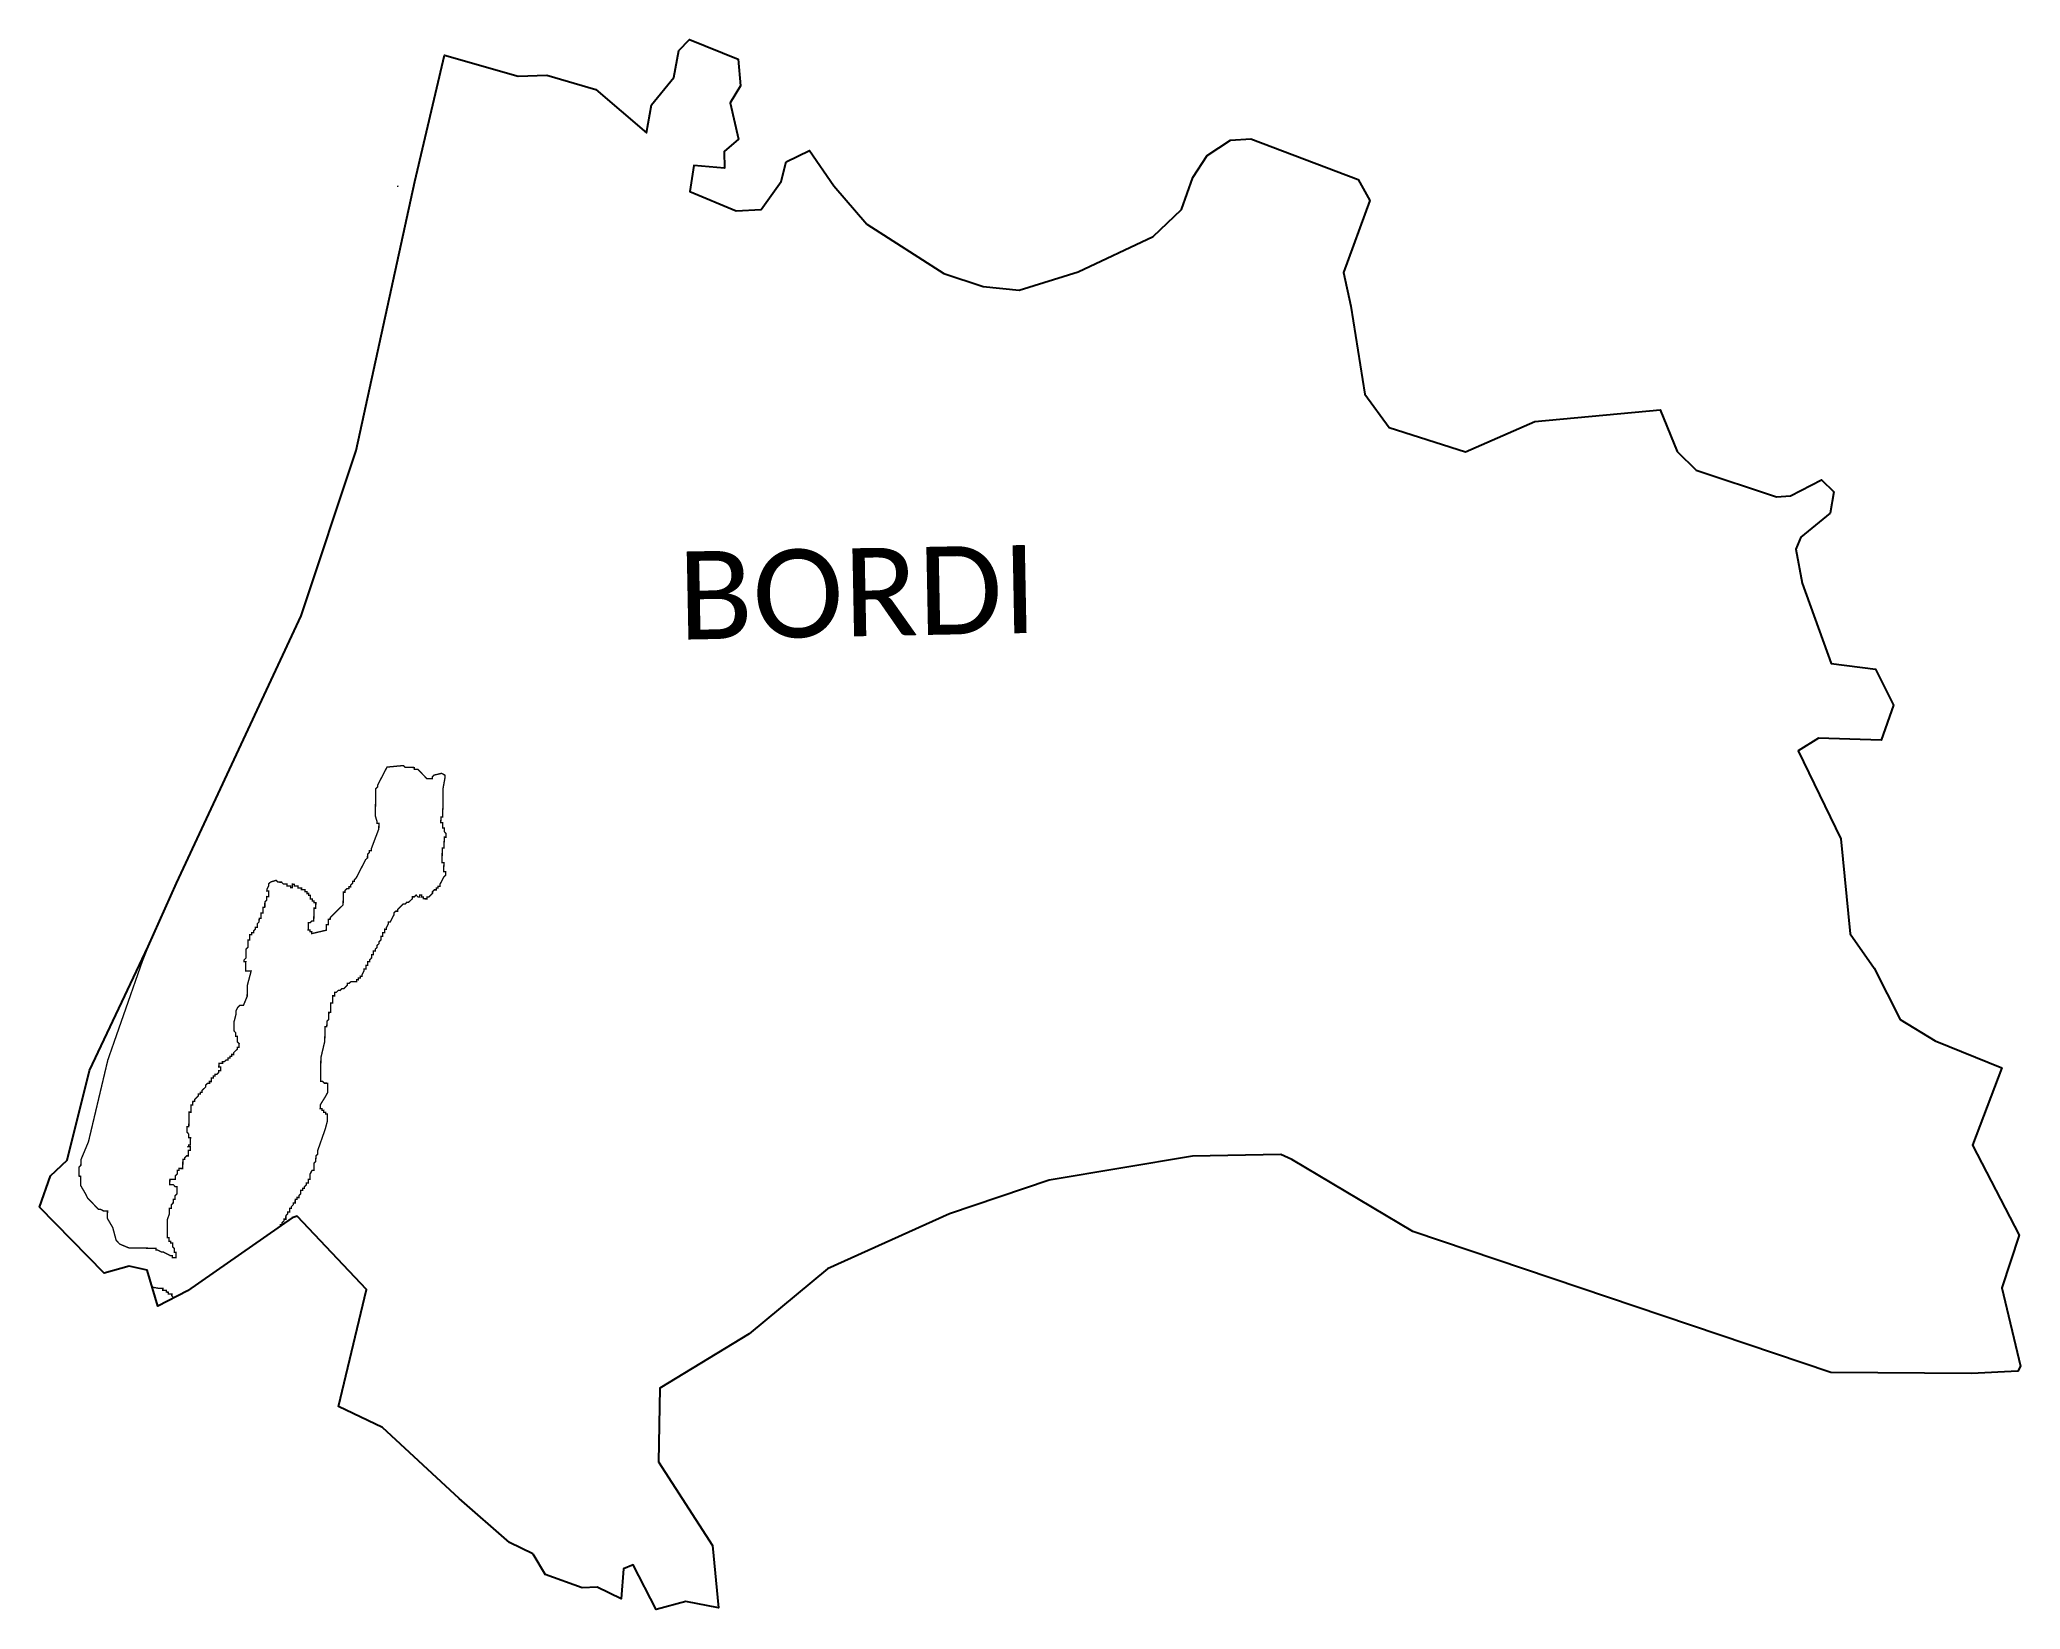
# Model space of a CAD drawing. Header units: metres. Extents: x 262723 to 267030, y 2222791 to 2226204.
import ezdxf

# ---------------------------------------------------------------- set-up
doc = ezdxf.new("R2010")
doc.units = ezdxf.units.M
for name, color, linetype in [('HAZARDS LINE', 1, 'Continuous'), ('village', 3, 'Continuous'), ('VILLAGE NAME', 250, 'Continuous')]:
    doc.layers.add(name, color=color, linetype=linetype)
doc.styles.get("Standard").update_dxf_attribs({"font": 'simplex.shx'})

msp = doc.modelspace()

# ---------------------------------------------------------------- linework, layer by layer
at = {"color": 3, "flags": 128}
msp.add_lwpolyline([(263795, 2222911.5), (263822.2, 2222866.7)], dxfattribs=at)
at = {"layer": 'HAZARDS LINE', "lineweight": 18, "const_width": 2.97}
for points in [[(263504.1, 2225885.2), (263500.2, 2225885.3)], [(263042.6, 2223796.9), (263046.5, 2223796.8)]]:
    msp.add_lwpolyline(points, close=True, dxfattribs=at)
for points in [[(263246, 2223624.1), (263246, 2223627.6), (263250, 2223627.6), (263250.1, 2223631.5), (263254.1, 2223635.4), (263254.1, 2223639.4), (263258.1, 2223639.3), (263258.1, 2223643.3), (263258.2, 2223647.2), (263262.2, 2223651.1), (263262.3, 2223655.1), (263266.2, 2223655), (263266.3, 2223659), (263266.3, 2223663), (263270.3, 2223662.9), (263270.4, 2223666.9), (263274.4, 2223670.8), (263274.4, 2223674.7), (263278.4, 2223674.7), (263278.4, 2223678.6), (263278.5, 2223682.6), (263282.5, 2223682.5), (263282.5, 2223686.5), (263286.5, 2223686.4), (263286.5, 2223690.4), (263290.5, 2223694.3), (263290.6, 2223698.3), (263290.7, 2223702.2), (263294.6, 2223702.2), (263294.7, 2223706.1), (263298.6, 2223706.1), (263298.7, 2223710), (263302.7, 2223713.9), (263302.8, 2223717.9), (263306.7, 2223717.8), (263306.8, 2223721.8), (263306.8, 2223725.7), (263310.8, 2223725.7), (263310.9, 2223729.6), (263310.9, 2223733.6), (263311, 2223737.6), (263315, 2223745.4), (263319, 2223745.4), (263319.1, 2223749.3), (263319.1, 2223753.3), (263319.2, 2223757.2), (263319.2, 2223761.2), (263323.2, 2223765.1), (263323.3, 2223769.1), (263323.4, 2223773), (263323.4, 2223777), (263327.4, 2223780.9), (263327.5, 2223784.9), (263327.5, 2223788.8), (263344.1, 2223836.1), (263348.2, 2223851.9), (263348.4, 2223859.8), (263348.4, 2223863.8), (263348.5, 2223867.7), (263344.5, 2223867.8), (263344.6, 2223871.7), (263340.6, 2223871.8), (263340.7, 2223875.7), (263336.7, 2223875.8), (263336.8, 2223879.8), (263332.8, 2223879.8), (263332.9, 2223883.8), (263332.9, 2223887.7), (263345.1, 2223907.4), (263349.2, 2223915.2), (263349.2, 2223919.2), (263349.3, 2223923.1), (263349.3, 2223927.1), (263349.4, 2223931.1), (263349.4, 2223935), (263345.5, 2223935.1), (263341.5, 2223935.1), (263337.6, 2223939.2), (263333.7, 2223939.2), (263334.3, 2223986.7), (263334.4, 2223990.7), (263342.8, 2224026.2), (263343.1, 2224046), (263343.2, 2224050), (263343.2, 2224053.9), (263343.3, 2224057.9), (263347.2, 2224057.8), (263347.3, 2224061.8), (263347.4, 2224065.7), (263347.4, 2224069.7), (263351.4, 2224073.6), (263351.5, 2224077.6), (263351.5, 2224081.5), (263351.6, 2224085.5), (263351.6, 2224089.4), (263355.6, 2224089.4), (263355.7, 2224093.3), (263355.7, 2224097.3), (263355.8, 2224101.3), (263355.8, 2224105.2), (263355.9, 2224109.2), (263359.9, 2224109.1), (263359.9, 2224113.1), (263360, 2224117), (263360, 2224121), (263360.1, 2224125), (263364, 2224124.9), (263364.1, 2224128.9), (263364.2, 2224132.8), (263368.1, 2224132.8), (263372.1, 2224136.7), (263376.1, 2224136.6), (263380.1, 2224140.5), (263384.1, 2224140.5), (263388.1, 2224144.4), (263392.1, 2224148.3), (263392.1, 2224152.2), (263396.1, 2224152.2), (263400.1, 2224156.1), (263404.1, 2224156), (263408, 2224156), (263412, 2224155.9), (263412.1, 2224159.9), (263416, 2224159.8), (263416.1, 2224163.8), (263420, 2224163.7), (263420.1, 2224167.7), (263424, 2224167.6), (263424.1, 2224171.6), (263428.2, 2224179.4), (263428.2, 2224183.4), (263432.2, 2224183.3), (263432.2, 2224187.3), (263432.3, 2224191.3), (263436.3, 2224191.2), (263436.3, 2224195.2), (263436.4, 2224199.1), (263440.3, 2224199.1), (263440.4, 2224203), (263444.4, 2224206.9), (263444.5, 2224210.9), (263444.5, 2224214.8), (263448.5, 2224214.8), (263448.5, 2224218.7), (263448.6, 2224222.7), (263452.6, 2224222.6), (263452.6, 2224226.6), (263456.6, 2224230.5), (263456.7, 2224234.5), (263460.7, 2224238.4), (263460.8, 2224242.3), (263464.8, 2224246.2), (263464.8, 2224250.2), (263464.9, 2224254.2), (263468.8, 2224254.1), (263468.9, 2224258.1), (263469, 2224262), (263472.9, 2224262), (263473, 2224265.9), (263473, 2224269.9), (263477, 2224269.8), (263477, 2224273.8), (263481.1, 2224281.6), (263481.2, 2224285.6), (263485.1, 2224285.5), (263493.3, 2224301.3), (263493.3, 2224305.2), (263497.3, 2224309.1), (263501.3, 2224309.1), (263501.4, 2224313), (263513.4, 2224324.7), (263517.4, 2224324.7), (263521.4, 2224328.6), (263525.3, 2224328.5), (263533.4, 2224336.3), (263533.4, 2224340.3), (263537.4, 2224340.2), (263541.4, 2224344.1), (263545.3, 2224340.1), (263549.3, 2224340.1), (263549.3, 2224344), (263553.3, 2224344), (263553.2, 2224340), (263557.2, 2224340), (263557.1, 2224336), (263561.1, 2224335.9), (263565, 2224335.9), (263565.1, 2224339.8), (263569.1, 2224339.8), (263577.1, 2224347.6), (263577.1, 2224351.5), (263581.2, 2224355.5), (263585.1, 2224355.4), (263585.2, 2224359.4), (263589.1, 2224359.3), (263589.2, 2224363.3), (263593.2, 2224363.2), (263593.2, 2224367.2), (263597.3, 2224375), (263601.4, 2224382.9), (263605.4, 2224386.8), (263605.4, 2224390.7), (263605.5, 2224394.7), (263601.5, 2224394.8), (263601.6, 2224398.7), (263601.6, 2224402.7), (263601.7, 2224406.6), (263601.8, 2224410.6), (263601.8, 2224414.6), (263597.9, 2224414.6), (263597.9, 2224418.6), (263598, 2224422.5), (263598, 2224426.5), (263598.1, 2224430.5), (263598.1, 2224434.4), (263598.2, 2224438.4), (263598.2, 2224442.3), (263598.3, 2224446.3), (263602.3, 2224446.2), (263602.4, 2224454.2), (263602.4, 2224458.1), (263602.5, 2224462.1), (263602.5, 2224466), (263602.6, 2224470), (263606.6, 2224469.9), (263606.6, 2224473.9), (263606.7, 2224477.9), (263602.8, 2224481.9), (263602.8, 2224485.8), (263602.9, 2224489.8), (263598.9, 2224489.8), (263599, 2224493.8), (263599, 2224497.8), (263599.1, 2224501.7), (263595.1, 2224501.8), (263595.2, 2224505.7), (263595.3, 2224509.7), (263595.3, 2224513.7), (263599.3, 2224513.6), (263599.3, 2224517.6), (263599.4, 2224521.5), (263599.4, 2224525.5), (263599.5, 2224529.4), (263599.6, 2224533.4), (263599.6, 2224537.4), (263599.7, 2224541.3), (263599.8, 2224549.2), (263599.8, 2224553.2), (263599.9, 2224557.2), (263600.2, 2224577), (263604.5, 2224600.7), (263604.5, 2224604.6), (263596.7, 2224608.7), (263580.8, 2224605), (263576.8, 2224601.1), (263576.7, 2224597.1), (263572.8, 2224597.1), (263568.8, 2224597.2), (263564.8, 2224597.3), (263545.3, 2224617.3), (263541.4, 2224617.4), (263537.4, 2224617.5), (263537.5, 2224621.4), (263533.5, 2224621.5), (263529.5, 2224621.5), (263525.6, 2224621.6), (263521.6, 2224621.6), (263517.7, 2224621.7), (263513.8, 2224625.7), (263478.1, 2224622.3), (263457.7, 2224583), (263457.7, 2224579), (263453.6, 2224575.1), (263452.8, 2224515.7), (263456.6, 2224503.8), (263456.5, 2224499.8), (263460.5, 2224499.8), (263460.3, 2224487.9), (263443.9, 2224444.5), (263443.8, 2224440.6), (263439.8, 2224440.6), (263439.8, 2224436.7), (263435.8, 2224432.8), (263435.7, 2224424.9), (263431.6, 2224421), (263411.3, 2224381.7), (263407.3, 2224377.7), (263407.2, 2224373.8), (263403.2, 2224373.8), (263403.2, 2224369.9), (263399.2, 2224366), (263399.1, 2224362), (263395.2, 2224362.1), (263395.1, 2224358.1), (263391.1, 2224358.2), (263387.1, 2224354.3), (263387.1, 2224350.3), (263383.1, 2224350.4), (263382.7, 2224322.7), (263362.6, 2224303.1), (263358.6, 2224299.2), (263354.6, 2224295.3), (263354.5, 2224291.4), (263350.6, 2224291.4), (263350.4, 2224279.6), (263346.5, 2224279.6), (263346.3, 2224267.7), (263314.5, 2224260.3), (263314.6, 2224264.2), (263310.6, 2224264.3), (263310.7, 2224268.2), (263306.7, 2224268.3), (263306.9, 2224284.1), (263310.9, 2224284.1), (263314.9, 2224288), (263318.9, 2224287.9), (263319.3, 2224315.6), (263323.2, 2224315.6), (263323.4, 2224327.5), (263319.4, 2224327.5), (263319.5, 2224331.5), (263315.5, 2224331.5), (263315.6, 2224335.5), (263311.6, 2224335.6), (263311.7, 2224343.5), (263307.8, 2224343.5), (263307.8, 2224347.5), (263303.9, 2224347.5), (263303.9, 2224351.5), (263300, 2224351.6), (263300, 2224355.5), (263292.1, 2224355.6), (263292.2, 2224359.6), (263284.3, 2224359.7), (263284.3, 2224363.7), (263276.4, 2224363.8), (263276.4, 2224367.7), (263272.5, 2224367.8), (263272.4, 2224359.9), (263268.4, 2224359.9), (263268.5, 2224363.9), (263260.6, 2224364), (263260.6, 2224368), (263252.7, 2224368.1), (263248.8, 2224372.1), (263240.9, 2224372.2), (263237, 2224376.2), (263225, 2224372.4), (263221, 2224368.5), (263221, 2224364.6), (263216.9, 2224356.7), (263216.8, 2224352.8), (263220.8, 2224352.7), (263220.6, 2224340.8), (263216.7, 2224340.9), (263216.6, 2224333), (263212.5, 2224329.1), (263212.4, 2224317.2), (263208.4, 2224317.2), (263208.2, 2224305.4), (263204.3, 2224305.4), (263204.1, 2224293.5), (263200.2, 2224293.6), (263200, 2224285.7), (263196, 2224281.8), (263195.9, 2224273.9), (263192, 2224273.9), (263191.9, 2224269.9), (263187.9, 2224266), (263187.8, 2224262.1), (263183.9, 2224262.1), (263183.8, 2224258.2), (263179.8, 2224258.2), (263179.7, 2224246.4), (263175.7, 2224246.4), (263175.5, 2224230.6), (263171.5, 2224226.7), (263171.2, 2224206.9), (263167.2, 2224203), (263167.1, 2224199), (263171.1, 2224199), (263170.8, 2224179.2), (263182.7, 2224179), (263174.3, 2224147.4), (263174, 2224123.7), (263165.8, 2224104), (263157.8, 2224104.1), (263153.8, 2224100.2), (263149.8, 2224092.3), (263149.6, 2224084.4), (263145.5, 2224068.6), (263145.2, 2224048.8), (263149.1, 2224044.8), (263149, 2224036.9), (263152.9, 2224036.9), (263152.7, 2224025), (263156.6, 2224021), (263156.5, 2224013), (263152.6, 2224013.1), (263152.5, 2224009.1), (263148.5, 2224005.2), (263144.5, 2224001.3), (263144.4, 2223997.4), (263140.5, 2223997.4), (263140.4, 2223993.5), (263136.5, 2223993.5), (263136.4, 2223989.6), (263132.4, 2223989.6), (263132.4, 2223985.7), (263128.4, 2223985.7), (263124.4, 2223981.8), (263120.4, 2223981.9), (263120.4, 2223977.9), (263112.5, 2223978), (263112.4, 2223970.1), (263116.3, 2223970.1), (263116.2, 2223962.1), (263112.2, 2223962.2), (263112.2, 2223958.2), (263108.2, 2223954.3), (263104.2, 2223954.4), (263104.2, 2223950.4), (263100.2, 2223950.5), (263100.1, 2223946.5), (263096.2, 2223946.6), (263096.1, 2223938.7), (263092.1, 2223938.7), (263092.1, 2223934.8), (263088.1, 2223934.8), (263084.1, 2223930.9), (263084, 2223927), (263076, 2223919.1), (263075.9, 2223915.2), (263072, 2223915.2), (263071.9, 2223911.3), (263068, 2223911.3), (263067.9, 2223907.4), (263063.9, 2223903.5), (263059.9, 2223899.6), (263059.8, 2223895.6), (263055.9, 2223895.7), (263055.7, 2223887.8), (263051.8, 2223887.8), (263051.6, 2223872), (263047.6, 2223872), (263047.1, 2223840.4), (263043.2, 2223840.4), (263043, 2223828.5), (263046.9, 2223824.5), (263046.8, 2223816.6), (263050.8, 2223816.5), (263050.5, 2223800.7), (263046.6, 2223800.8), (263046.5, 2223796.8), (263050.5, 2223796.7), (263050.4, 2223788.8), (263046.4, 2223788.9), (263046.2, 2223777), (263042.3, 2223777.1), (263038.3, 2223773.2), (263038.2, 2223769.2), (263034.2, 2223769.3), (263034, 2223749.5), (263026, 2223749.6), (263026, 2223745.6), (263022, 2223745.7), (263021.9, 2223737.8), (263017.9, 2223733.8), (263017.8, 2223725.9), (263005.9, 2223726.1), (263005.7, 2223714.2), (263013.7, 2223714.1), (263017.6, 2223710.1), (263021.5, 2223710), (263021.3, 2223694.2), (263017.3, 2223690.3), (263017.2, 2223682.4), (263013.2, 2223682.4), (263013.1, 2223674.5), (263009.1, 2223670.6), (263009, 2223662.7), (263005, 2223662.7), (263004.8, 2223650.9), (263000.7, 2223639), (263000.1, 2223599.5), (263004.1, 2223599.4), (263004, 2223591.5), (263007.9, 2223591.4), (263007.9, 2223587.5), (263011.8, 2223587.4), (263011.7, 2223579.5), (263015.6, 2223575.5), (263015.5, 2223567.6), (263019.5, 2223567.5), (263019.3, 2223555.6), (263011.4, 2223555.7), (263011.4, 2223559.7), (263007.5, 2223559.7), (262999.6, 2223563.8), (262991.8, 2223567.9), (262987.8, 2223567.9), (262979.9, 2223572), (262976, 2223572.1), (262976, 2223576), (262916.7, 2223576.9), (262897, 2223585.1), (262889.2, 2223593.1), (262881.7, 2223621), (262870.1, 2223640.9), (262870.3, 2223656.8), (262862.4, 2223656.9), (262854.5, 2223660.9), (262850.6, 2223661), (262842.7, 2223669), (262838.8, 2223673.1), (262831, 2223681.1), (262827.1, 2223685.1), (262823.3, 2223693.1), (262811.7, 2223713), (262812, 2223732.8), (262808, 2223732.9), (262808.3, 2223752.7), (262812.3, 2223756.6), (262812.5, 2223768.5), (262828.9, 2223807.8), (262871, 2223985.5), (262945.4, 2224198.2), (262960.1, 2224235.4)], [(262967.7, 2223491.5), (262982.7, 2223488.8), (262986.7, 2223488.8), (262990.6, 2223488.7), (262990.6, 2223484.7), (262994.5, 2223484.7), (262998.5, 2223484.6), (262998.4, 2223480.7), (263002.4, 2223480.6), (263002.3, 2223476.7), (263006.3, 2223476.6), (263010.2, 2223476.5), (263010.2, 2223472.6), (263014.1, 2223468.6), (263015.8, 2223468.5)]]:
    msp.add_lwpolyline(points, dxfattribs=at)
at = {"layer": 'village', "color": 3, "true_color": 0x00ff00}
for points in [[(263795, 2222911.5, 0), (263744.4, 2222936.5, 0), (263634.9, 2223032.1, 0), (263468.7, 2223186.7, 0), (263372.9, 2223231.9, 0), (263433.4, 2223486.3, 0), (263282.6, 2223646, 0), (263271.8, 2223642.1, 0), (263044, 2223483.2, 0), (262980, 2223449.9, 0), (262956.8, 2223528.6, 0), (262917.4, 2223537.4, 0), (262863.1, 2223522, 0), (262722.7, 2223665.5, 0), (262746.4, 2223733.9, 0), (262782.7, 2223767.7, 0), (262831.4, 2223962.3, 0), (262958.8, 2224232.5, 0), (263020, 2224369.8, 0), (263291.1, 2224951, 0), (263411, 2225310.7, 0), (263538.7, 2225895.5, 0), (263603, 2226170.3, 0), (263763.3, 2226124.8, 0), (263825.5, 2226126.9, 0), (263932.6, 2226095.8, 0), (264042.2, 2226001.8, 0), (264053.2, 2226062.4, 0), (264101.6, 2226122, 0), (264112.9, 2226180.2, 0), (264135.9, 2226204.1, 0), (264242, 2226161.6, 0), (264246.9, 2226103.3, 0), (264224.6, 2226066.5, 0), (264242.2, 2225988, 0), (264211.3, 2225961, 0), (264212.3, 2225924.8, 0), (264145.7, 2225930.5, 0), (264136.9, 2225874.2, 0), (264237.8, 2225832.1, 0), (264291.7, 2225835.1, 0), (264335.2, 2225895.8, 0), (264345.9, 2225938.3, 0), (264397.3, 2225963.3, 0), (264450.2, 2225886.1, 0), (264521.5, 2225802.6, 0), (264689.3, 2225695.3, 0), (264774.4, 2225667.5, 0), (264852.6, 2225659.3, 0), (264981, 2225699.3, 0), (265144.7, 2225775.7, 0), (265205.6, 2225834.6, 0), (265230.7, 2225904.6, 0), (265261.7, 2225952.3, 0), (265312.8, 2225985.4, 0), (265357, 2225988.5, 0), (265590.1, 2225899.9, 0), (265615.6, 2225854.4, 0), (265558.3, 2225697.7, 0), (265574.5, 2225624.9, 0), (265605, 2225432.9, 0), (265657.5, 2225361.1, 0), (265823.4, 2225308.1, 0), (265974.7, 2225373.7, 0), (266246.9, 2225399, 0), (266284.2, 2225308.4, 0), (266325.3, 2225267.9, 0), (266500.1, 2225209.7, 0), (266530.1, 2225212.5, 0), (266597.6, 2225246.9, 0), (266624.9, 2225220.9, 0), (266616.7, 2225174.2, 0), (266552.7, 2225122.5, 0), (266542.2, 2225096, 0), (266556.1, 2225022.3, 0), (266618.8, 2224847.5, 0), (266715.2, 2224835.3, 0), (266754.2, 2224756.9, 0), (266727.3, 2224680.9, 0), (266591.4, 2224685.2, 0), (266547.4, 2224657.4, 0), (266639.8, 2224466.1, 0), (266659.8, 2224259.6, 0), (266712.3, 2224185.3, 0), (266768.7, 2224073.7, 0), (266844.8, 2224026.9, 0), (266990, 2223968.6, 0), (266925.9, 2223800.5, 0), (267027.6, 2223604.6, 0), (266990.3, 2223490.3, 0), (267030.3, 2223319.7, 0)], [(267030.3, 2223319.7, 0), (267024.9, 2223309.1, 0), (266923.7, 2223303.7, 0), (266618.4, 2223306, 0), (265708.7, 2223612.2, 0), (265445.7, 2223768.9, 0), (265421.7, 2223779.9, 0), (265230.1, 2223776.3, 0), (264918, 2223724.2, 0), (264701.5, 2223651.1, 0), (264435.9, 2223531.2, 0), (264265.7, 2223390.2, 0), (264071.2, 2223272.1, 0), (264068.5, 2223111.4, 0), (264186, 2222929.8, 0), (264199.3, 2222794.5, 0), (264127.8, 2222807.7, 0), (264063.5, 2222790.9, 0), (264013.3, 2222888, 0), (263992.1, 2222878.9, 0), (263987.4, 2222813.8, 0), (263935, 2222839.3, 0), (263902.2, 2222837.4, 0), (263822.2, 2222866.7, 0)]]:
    msp.add_polyline3d(points, dxfattribs=at)

# ---------------------------------------------------------------- texts
at = {"layer": 'VILLAGE NAME', "insert": (264109, 2225090.7), "char_height": 191.456, "attachment_point": 1, "rotation": 1.1028}
msp.add_mtext_dynamic_manual_height_columns('{\\fCalibri|b0|i0|c0|p34;BORDI}', width=161.46, gutter_width=957.3, heights=[0], dxfattribs=at)

doc.saveas('drawing.dxf')
